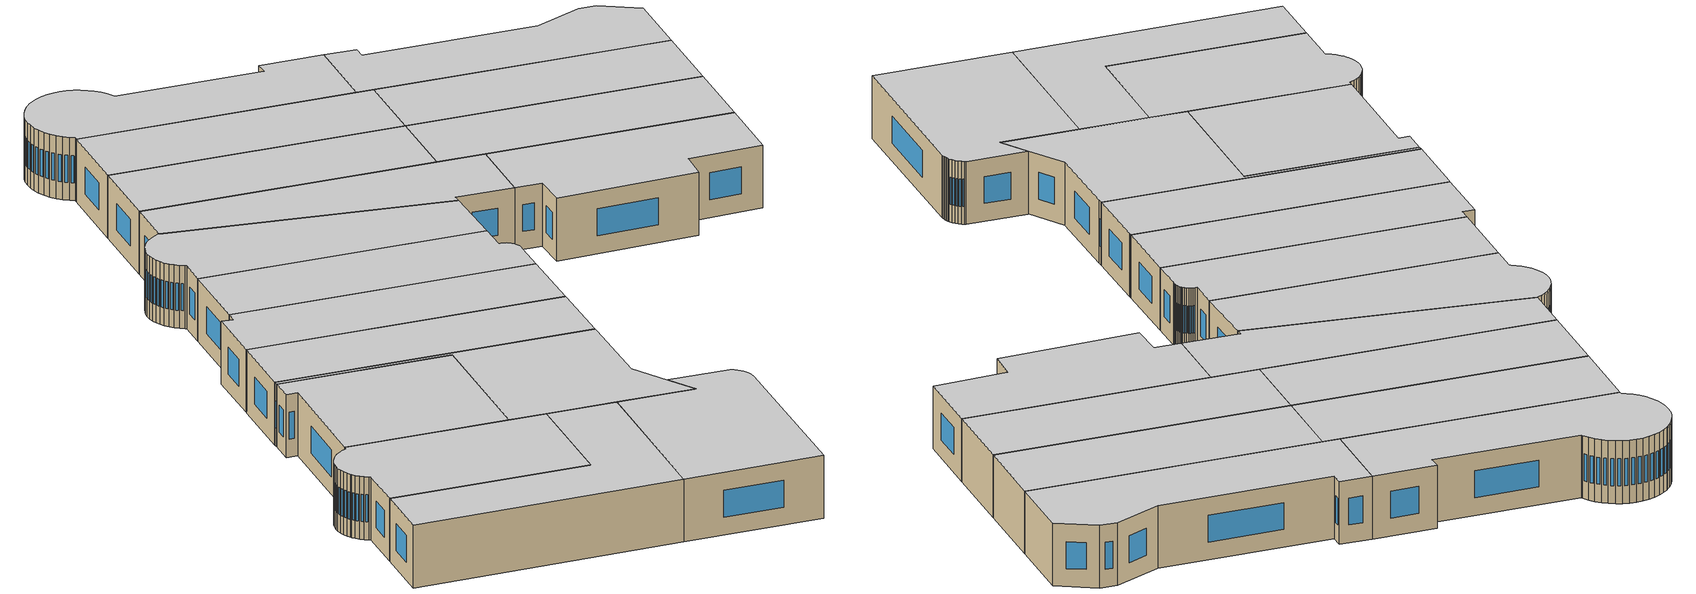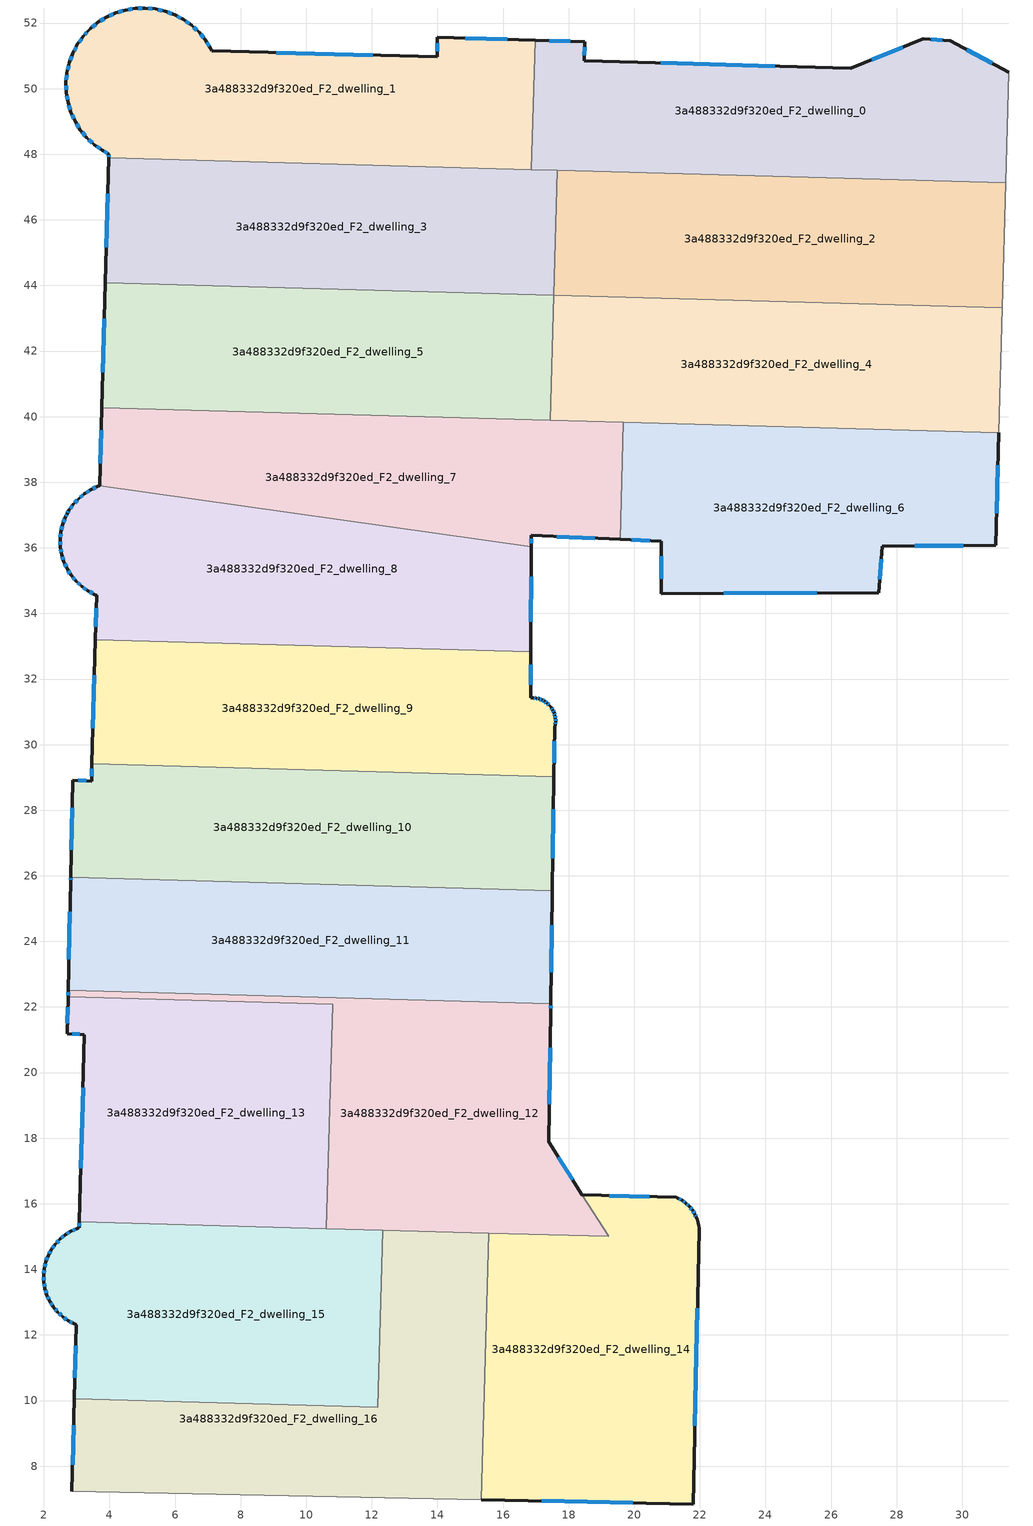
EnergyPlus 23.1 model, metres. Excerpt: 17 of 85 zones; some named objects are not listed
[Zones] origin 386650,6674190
3a488332d9f320ed_F2_dwelling_0
 floor to 3a488332d9f320ed_F1_dwelling_0 (EU_floor_Construction): 31.42,50.5 31.33,47.13 16.87,47.53 16.98,51.47 18.49,51.43 18.48,50.85 26.61,50.63 28.82,51.52 29.63,51.46 z6
 wall outside (EU_wall_Construction): 31.42,50.5 29.63,51.46 28.82,51.52 26.61,50.63 18.48,50.85 18.49,51.43 16.98,51.47 z6:9
 wall adiabatic (EU_wall_Construction): 31.33,47.13 31.42,50.5 z6:9
 wall to 3a488332d9f320ed_F2_dwelling_1 (EU_wall_Construction): 16.98,51.47 16.87,47.53 z6:9
 wall to 3a488332d9f320ed_F2_dwelling_2 (EU_wall_Construction): 17.65,47.51 31.33,47.13 z6:9
 wall to 3a488332d9f320ed_F2_dwelling_3 (EU_wall_Construction): 16.87,47.53 17.65,47.51 z6:9
 window (EU_Window_Construction): 24.28,50.69 20.8,50.78 / 28.19,51.27 27.24,50.88 / 29.4,51.48 29.05,51.51 / 30.91,50.77 30.14,51.19 / 18.05,51.44 17.41,51.46 / 18.48,51.01 18.48,51.26 z6.86:8.14
 ceiling to 3a488332d9f320ed_F3_dwelling_0 (EU_floor_Construction): 31.33,47.13 31.42,50.5 29.63,51.46 28.82,51.52 26.61,50.63 18.48,50.85 18.49,51.43 16.98,51.47 16.87,47.53 z9
3a488332d9f320ed_F2_dwelling_1
 floor to 3a488332d9f320ed_F1_dwelling_1 (EU_floor_Construction): 16.98,51.47 16.87,47.53 3.98,47.89 3.98,48.01 3.78,48.12 3.53,48.29 3.31,48.5 3.11,48.74 2.95,49 2.82,49.28 2.73,49.57 2.68,49.88 2.67,50.18 2.7,50.49 2.77,50.79 2.88,51.08 3.02,51.35 3.2,51.6 3.36,51.77 3.41,51.82 3.65,52.02 3.91,52.18 4.19,52.31 4.48,52.4 4.78,52.45 5.09,52.46 5.4,52.43 5.7,52.36 5.98,52.25 6.26,52.11 6.51,51.93 6.73,51.72 6.92,51.48 7.09,51.22 7.12,51.16 13.99,50.97 13.99,51.56 z6
 wall outside (EU_wall_Construction): 16.98,51.47 13.99,51.56 13.99,50.97 7.12,51.16 7.09,51.22 6.92,51.48 6.73,51.72 6.51,51.93 6.26,52.11 5.98,52.25 5.7,52.36 5.4,52.43 5.09,52.46 4.78,52.45 4.48,52.4 4.19,52.31 3.91,52.18 3.65,52.02 3.41,51.82 3.36,51.77 3.2,51.6 3.02,51.35 2.88,51.08 2.77,50.79 2.7,50.49 2.67,50.18 2.68,49.88 2.73,49.57 2.82,49.28 2.95,49 3.11,48.74 3.31,48.5 3.53,48.29 3.78,48.12 3.98,48.01 3.98,47.89 z6:9
 wall to 3a488332d9f320ed_F2_dwelling_3 (EU_wall_Construction): 3.98,47.89 16.87,47.53 z6:9
 window (EU_Window_Construction): 2.85,50.99 2.8,50.87 / 2.98,51.27 2.92,51.15 / 3.15,51.53 3.07,51.42 / 3.31,51.72 3.25,51.65 / 3.58,51.96 3.48,51.88 / 3.83,52.13 3.72,52.06 / 4.11,52.27 3.99,52.22 / 4.4,52.37 4.27,52.33 / 4.7,52.43 4.57,52.41 / 5,52.46 4.87,52.45 / 5.31,52.44 5.18,52.45 / 5.61,52.38 5.48,52.41 / 5.9,52.28 5.78,52.33 / 6.18,52.15 6.06,52.21 / 6.43,51.98 6.33,52.06 / 6.67,51.78 6.57,51.87 / 6.87,51.55 6.79,51.65 / 7.04,51.3 6.97,51.41 / 12.03,51.02 9.09,51.1 / 13.99,51.39 13.99,51.14 / 16.12,51.5 14.85,51.54 / 3.98,47.97 3.98,47.92 / 3.84,48.08 3.92,48.04 / 3.61,48.24 3.71,48.17 / 3.37,48.44 3.47,48.35 / 3.17,48.67 3.25,48.57 / 3,48.93 3.07,48.81 / 2.86,49.2 2.92,49.08 / 2.76,49.49 2.8,49.36 / 2.7,49.79 2.72,49.66 / 2.68,50.1 2.68,49.96 / 2.69,50.4 2.68,50.27 / 2.75,50.7 2.72,50.57 z6.86:8.14
 ceiling to 3a488332d9f320ed_F3_dwelling_1 (EU_floor_Construction): 16.87,47.53 16.98,51.47 13.99,51.56 13.99,50.97 7.12,51.16 7.09,51.22 6.92,51.48 6.73,51.72 6.51,51.93 6.26,52.11 5.98,52.25 5.7,52.36 5.4,52.43 5.09,52.46 4.78,52.45 4.48,52.4 4.19,52.31 3.91,52.18 3.65,52.02 3.41,51.82 3.36,51.77 3.2,51.6 3.02,51.35 2.88,51.08 2.77,50.79 2.7,50.49 2.67,50.18 2.68,49.88 2.73,49.57 2.82,49.28 2.95,49 3.11,48.74 3.31,48.5 3.53,48.29 3.78,48.12 3.98,48.01 3.98,47.89 z9
3a488332d9f320ed_F2_dwelling_10
 floor to 3a488332d9f320ed_F1_dwelling_10 (EU_floor_Construction): 17.55,29.02 17.5,25.55 2.82,25.95 2.89,28.92 3.45,28.89 3.47,29.41 z6
 wall outside (EU_wall_Construction): 3.47,29.41 3.45,28.89 2.89,28.92 2.82,25.95 / 17.5,25.55 17.55,29.02 z6:9
 wall to 3a488332d9f320ed_F2_dwelling_9 (EU_wall_Construction): 17.55,29.02 3.47,29.41 z6:9
 wall to 3a488332d9f320ed_F2_dwelling_11 (EU_wall_Construction): 2.82,25.95 17.5,25.55 z6:9
 window (EU_Window_Construction): 3.29,28.9 3.05,28.91 / 3.46,29.26 3.46,29.04 / 17.52,26.54 17.54,28.03 / 2.87,28.07 2.84,26.8 z6.86:8.14
 ceiling to 3a488332d9f320ed_F3_dwelling_10 (EU_floor_Construction): 17.5,25.55 17.55,29.02 3.47,29.41 3.45,28.89 2.89,28.92 2.82,25.95 z9
3a488332d9f320ed_F2_dwelling_11
 floor to 3a488332d9f320ed_F1_dwelling_11 (EU_floor_Construction): 17.5,25.55 17.5,25.5 17.5,25.45 17.45,22.1 2.74,22.5 2.82,25.85 2.82,25.95 z6
 wall outside (EU_wall_Construction): 17.45,22.1 17.5,25.45 17.5,25.5 17.5,25.55 / 2.82,25.95 2.82,25.85 2.74,22.5 z6:9
 wall to 3a488332d9f320ed_F2_dwelling_12 (EU_wall_Construction): 2.74,22.5 17.45,22.1 z6:9
 window (EU_Window_Construction): 17.47,23.05 17.49,24.49 / 2.8,24.9 2.76,23.46 / 2.82,25.93 2.82,25.88 z6.86:8.14
 ceiling to 3a488332d9f320ed_F3_dwelling_11 (EU_floor_Construction): 17.45,22.1 17.5,25.45 17.5,25.5 17.5,25.55 2.82,25.95 2.82,25.85 2.74,22.5 z9
3a488332d9f320ed_F2_dwelling_12
 floor to 3a488332d9f320ed_F1_dwelling_12 (EU_floor_Construction): 17.45,22.1 17.45,21.9 17.39,17.89 18.42,16.27 19.22,15 10.62,15.24 10.8,22.08 2.74,22.31 2.74,22.5 z6
 wall outside (EU_wall_Construction): 2.74,22.5 2.74,22.31 / 18.42,16.27 17.39,17.89 17.45,21.9 17.45,22.1 z6:9
 wall to 3a488332d9f320ed_F2_dwelling_13 (EU_wall_Construction): 2.74,22.31 10.8,22.08 10.62,15.24 z6:9
 wall to 3a488332d9f320ed_F2_dwelling_14 (EU_wall_Construction): 15.56,15.11 19.22,15 18.42,16.27 z6:9
 wall to 3a488332d9f320ed_F2_dwelling_16 (EU_wall_Construction): 12.33,15.2 15.56,15.11 z6:9
 wall to 3a488332d9f320ed_F2_dwelling_15 (EU_wall_Construction): 10.62,15.24 12.33,15.2 z6:9
 window (EU_Window_Construction): 2.74,22.45 2.74,22.36 / 17.45,21.96 17.45,22.04 / 17.41,19.04 17.43,20.75 / 18.12,16.73 17.68,17.43 z6.86:8.14
 ceiling to 3a488332d9f320ed_F3_dwelling_12 (EU_floor_Construction): 19.22,15 18.42,16.27 17.39,17.89 17.45,21.9 17.45,22.1 2.74,22.5 2.74,22.31 10.8,22.08 10.62,15.24 z9
3a488332d9f320ed_F2_dwelling_13
 floor to 3a488332d9f320ed_F1_dwelling_13 (EU_floor_Construction): 10.8,22.08 10.62,15.24 3.08,15.45 3.24,21.16 2.71,21.18 2.74,22.31 z6
 wall outside (EU_wall_Construction): 2.74,22.31 2.71,21.18 3.24,21.16 3.08,15.45 z6:9
 wall to 3a488332d9f320ed_F2_dwelling_15 (EU_wall_Construction): 3.08,15.45 10.62,15.24 z6:9
 window (EU_Window_Construction): 3.19,19.53 3.13,17.08 / 2.86,21.18 3.09,21.17 / 2.73,21.99 2.72,21.5 z6.86:8.14
 ceiling to 3a488332d9f320ed_F3_dwelling_13 (EU_floor_Construction): 10.62,15.24 10.8,22.08 2.74,22.31 2.71,21.18 3.24,21.16 3.08,15.45 z9
3a488332d9f320ed_F2_dwelling_14
 floor to 3a488332d9f320ed_F1_dwelling_14 (EU_floor_Construction): 21.68,15.92 21.78,15.8 21.85,15.68 21.89,15.59 21.91,15.55 21.92,15.53 21.94,15.47 21.95,15.41 21.97,15.33 21.98,15.27 21.98,15.2 21.79,6.85 15.34,6.98 15.56,15.11 19.22,15 18.42,16.27 21.28,16.19 21.33,16.17 21.46,16.1 21.58,16.02 z6
 wall outside (EU_wall_Construction): 15.34,6.98 21.79,6.85 21.98,15.2 21.98,15.27 21.97,15.33 21.95,15.41 21.94,15.47 21.92,15.53 21.91,15.55 21.89,15.59 21.85,15.68 21.78,15.8 21.68,15.92 21.58,16.02 21.46,16.1 21.33,16.17 21.28,16.19 18.42,16.27 z6:9
 wall to 3a488332d9f320ed_F2_dwelling_16 (EU_wall_Construction): 15.56,15.11 15.34,6.98 z6:9
 window (EU_Window_Construction): 20.46,16.21 19.24,16.25 / 21.42,16.12 21.36,16.15 / 21.54,16.04 21.49,16.08 / 21.65,15.95 21.61,15.99 / 21.75,15.84 21.71,15.89 / 21.83,15.72 21.8,15.77 / 21.88,15.61 21.86,15.66 / 21.85,9.23 21.93,12.82 / 17.18,6.94 19.95,6.88 z6.86:8.14
 ceiling to 3a488332d9f320ed_F3_dwelling_14 (EU_floor_Construction): 21.79,6.85 21.98,15.2 21.98,15.27 21.97,15.33 21.95,15.41 21.94,15.47 21.92,15.53 21.91,15.55 21.89,15.59 21.85,15.68 21.78,15.8 21.68,15.92 21.58,16.02 21.46,16.1 21.33,16.17 21.28,16.19 18.42,16.27 19.22,15 15.56,15.11 15.34,6.98 z9
3a488332d9f320ed_F2_dwelling_15
 floor to 3a488332d9f320ed_F1_dwelling_15 (EU_floor_Construction): 12.33,15.2 12.18,9.8 2.93,10.06 2.99,12.31 2.92,12.34 2.74,12.43 2.57,12.55 2.42,12.7 2.32,12.82 2.29,12.85 2.18,13.03 2.09,13.21 2.03,13.41 2,13.62 1.99,13.82 2.01,14.03 2.06,14.23 2.13,14.42 2.23,14.6 2.35,14.77 2.49,14.92 2.65,15.05 2.82,15.16 3.01,15.24 3.07,15.27 3.08,15.45 z6
 wall outside (EU_wall_Construction): 3.07,15.27 3.01,15.24 2.82,15.16 2.65,15.05 2.49,14.92 2.35,14.77 2.23,14.6 2.13,14.42 2.06,14.23 2.01,14.03 1.99,13.82 2,13.62 2.03,13.41 2.09,13.21 2.18,13.03 2.29,12.85 2.32,12.82 2.42,12.7 2.57,12.55 2.74,12.43 2.92,12.34 2.99,12.31 2.93,10.06 / 3.08,15.45 3.08,15.27 z6:9
 wall to 3a488332d9f320ed_F2_dwelling_16 (EU_wall_Construction): 2.93,10.06 12.18,9.8 12.33,15.2 z6:9
 window (EU_Window_Construction): 2.05,13.36 2.08,13.27 / 2.01,13.56 2.02,13.47 / 1.99,13.76 2,13.67 / 2.01,13.97 2,13.88 / 2.04,14.17 2.03,14.08 / 2.11,14.36 2.08,14.28 / 2.2,14.55 2.16,14.47 / 2.31,14.72 2.26,14.65 / 2.45,14.88 2.39,14.81 / 2.6,15.01 2.53,14.96 / 2.77,15.13 2.69,15.08 / 2.95,15.22 2.87,15.18 / 3.08,15.4 3.08,15.32 / 2.97,11.67 2.95,10.7 / 2.79,12.41 2.87,12.37 / 2.62,12.52 2.69,12.47 / 2.46,12.66 2.53,12.59 / 2.34,12.79 2.39,12.73 / 2.21,12.98 2.26,12.9 / 2.12,13.16 2.15,13.08 z6.86:8.14
 ceiling to 3a488332d9f320ed_F3_dwelling_15 (EU_floor_Construction): 12.18,9.8 12.33,15.2 3.08,15.45 3.07,15.27 3.01,15.24 2.82,15.16 2.65,15.05 2.49,14.92 2.35,14.77 2.23,14.6 2.13,14.42 2.06,14.23 2.01,14.03 1.99,13.82 2,13.62 2.03,13.41 2.09,13.21 2.18,13.03 2.29,12.85 2.32,12.82 2.42,12.7 2.57,12.55 2.74,12.43 2.92,12.34 2.99,12.31 2.93,10.06 z9
3a488332d9f320ed_F2_dwelling_16
 floor to 3a488332d9f320ed_F1_dwelling_16 (EU_floor_Construction): 15.56,15.11 15.34,6.98 2.85,7.24 2.93,10.06 12.18,9.8 12.33,15.2 z6
 wall outside (EU_wall_Construction): 2.93,10.06 2.85,7.24 z6:9
 wall adiabatic (EU_wall_Construction): 2.85,7.24 15.34,6.98 z6:9
 window (EU_Window_Construction): 2.91,9.25 2.88,8.04 z6.86:8.14
 ceiling to 3a488332d9f320ed_F3_dwelling_16 (EU_floor_Construction): 15.34,6.98 15.56,15.11 12.33,15.2 12.18,9.8 2.93,10.06 2.85,7.24 z9
3a488332d9f320ed_F2_dwelling_2
 floor to 3a488332d9f320ed_F1_dwelling_2 (EU_floor_Construction): 31.33,47.13 31.22,43.32 17.55,43.7 17.65,47.51 z6
 wall to 3a488332d9f320ed_F2_dwelling_4 (EU_wall_Construction): 17.55,43.7 31.22,43.32 z6:9
 wall to 3a488332d9f320ed_F2_dwelling_3 (EU_wall_Construction): 17.65,47.51 17.55,43.7 z6:9
 wall adiabatic (EU_wall_Construction): 31.22,43.32 31.33,47.13 z6:9
 ceiling to 3a488332d9f320ed_F3_dwelling_2 (EU_floor_Construction): 31.22,43.32 31.33,47.13 17.65,47.51 17.55,43.7 z9
3a488332d9f320ed_F2_dwelling_3
 floor to 3a488332d9f320ed_F1_dwelling_3 (EU_floor_Construction): 17.65,47.51 17.55,43.7 3.87,44.08 3.98,47.89 z6
 wall outside (EU_wall_Construction): 3.98,47.89 3.87,44.08 z6:9
 wall to 3a488332d9f320ed_F2_dwelling_5 (EU_wall_Construction): 3.87,44.08 17.55,43.7 z6:9
 window (EU_Window_Construction): 3.95,46.8 3.9,45.17 z6.86:8.14
 ceiling to 3a488332d9f320ed_F3_dwelling_3 (EU_floor_Construction): 17.55,43.7 17.65,47.51 3.98,47.89 3.87,44.08 z9
3a488332d9f320ed_F2_dwelling_4
 floor to 3a488332d9f320ed_F1_dwelling_4 (EU_floor_Construction): 31.22,43.32 31.12,39.51 17.44,39.88 17.55,43.7 z6
 wall to 3a488332d9f320ed_F2_dwelling_5 (EU_wall_Construction): 17.55,43.7 17.44,39.88 z6:9
 wall adiabatic (EU_wall_Construction): 31.12,39.51 31.22,43.32 z6:9
 wall to 3a488332d9f320ed_F2_dwelling_6 (EU_wall_Construction): 19.66,39.82 31.12,39.51 z6:9
 wall to 3a488332d9f320ed_F2_dwelling_7 (EU_wall_Construction): 17.44,39.88 19.66,39.82 z6:9
 ceiling to 3a488332d9f320ed_F3_dwelling_4 (EU_floor_Construction): 31.12,39.51 31.22,43.32 17.55,43.7 17.44,39.88 z9
3a488332d9f320ed_F2_dwelling_5
 floor to 3a488332d9f320ed_F1_dwelling_5 (EU_floor_Construction): 17.55,43.7 17.44,39.88 3.77,40.26 3.87,44.08 z6
 wall outside (EU_wall_Construction): 3.87,44.08 3.77,40.26 z6:9
 wall to 3a488332d9f320ed_F2_dwelling_7 (EU_wall_Construction): 3.77,40.26 17.44,39.88 z6:9
 window (EU_Window_Construction): 3.84,42.99 3.8,41.35 z6.86:8.14
 ceiling to 3a488332d9f320ed_F3_dwelling_5 (EU_floor_Construction): 17.44,39.88 17.55,43.7 3.87,44.08 3.77,40.26 z9
3a488332d9f320ed_F2_dwelling_6
 floor to 3a488332d9f320ed_F1_dwelling_6 (EU_floor_Construction): 31.12,39.51 31.02,36.07 27.55,36.05 27.46,34.63 20.83,34.6 20.83,36.2 19.57,36.26 19.66,39.82 z6
 wall outside (EU_wall_Construction): 19.57,36.26 20.83,36.2 20.83,34.6 27.46,34.63 27.55,36.05 31.02,36.07 31.12,39.51 z6:9
 wall to 3a488332d9f320ed_F2_dwelling_7 (EU_wall_Construction): 19.66,39.82 19.57,36.26 z6:9
 window (EU_Window_Construction): 28.55,36.06 30.03,36.07 / 27.49,35.04 27.53,35.65 / 22.72,34.61 25.56,34.62 / 20.83,35.74 20.83,35.06 / 19.93,36.24 20.47,36.22 / 31.05,37.05 31.09,38.52 z6.86:8.14
 ceiling to 3a488332d9f320ed_F3_dwelling_6 (EU_floor_Construction): 31.02,36.07 31.12,39.51 19.66,39.82 19.57,36.26 20.83,36.2 20.83,34.6 27.46,34.63 27.55,36.05 z9
3a488332d9f320ed_F2_dwelling_7
 floor to 3a488332d9f320ed_F1_dwelling_7 (EU_floor_Construction): 19.66,39.82 19.57,36.26 16.86,36.38 16.85,36.04 3.7,37.89 3.77,40.26 z6
 wall outside (EU_wall_Construction): 16.85,36.04 16.86,36.38 19.57,36.26 / 3.77,40.26 3.7,37.89 z6:9
 wall to 3a488332d9f320ed_F2_dwelling_8 (EU_wall_Construction): 3.7,37.89 16.85,36.04 z6:9
 window (EU_Window_Construction): 16.86,36.14 16.86,36.28 / 3.75,39.59 3.72,38.57 / 17.63,36.34 18.79,36.29 z6.86:8.14
 ceiling to 3a488332d9f320ed_F3_dwelling_7 (EU_floor_Construction): 19.57,36.26 19.66,39.82 3.77,40.26 3.7,37.89 16.85,36.04 16.86,36.38 z9
3a488332d9f320ed_F2_dwelling_8
 floor to 3a488332d9f320ed_F1_dwelling_8 (EU_floor_Construction): 16.85,36.04 16.84,32.83 3.57,33.2 3.61,34.55 3.55,34.58 3.34,34.68 3.15,34.82 2.98,34.98 2.83,35.16 2.71,35.36 2.61,35.57 2.54,35.79 2.5,36.02 2.49,36.26 2.52,36.49 2.57,36.72 2.65,36.93 2.71,37.04 2.76,37.14 2.9,37.33 3.06,37.5 3.24,37.65 3.43,37.77 3.65,37.87 3.7,37.89 z6
 wall outside (EU_wall_Construction): 3.7,37.89 3.65,37.87 3.43,37.77 3.24,37.65 3.06,37.5 2.9,37.33 2.76,37.14 2.71,37.04 2.65,36.93 2.57,36.72 2.52,36.49 2.49,36.26 2.5,36.02 2.54,35.79 2.61,35.57 2.71,35.36 2.83,35.16 2.98,34.98 3.15,34.82 3.34,34.68 3.55,34.58 3.61,34.55 3.57,33.2 / 16.84,32.83 16.85,36.04 z6:9
 wall to 3a488332d9f320ed_F2_dwelling_9 (EU_wall_Construction): 3.57,33.2 16.84,32.83 z6:9
 window (EU_Window_Construction): 2.5,36.19 2.5,36.09 / 2.51,36.42 2.5,36.32 / 2.56,36.65 2.53,36.55 / 2.63,36.87 2.59,36.78 / 2.69,37.01 2.67,36.97 / 2.75,37.11 2.72,37.07 / 2.86,37.28 2.8,37.19 / 3.01,37.45 2.94,37.38 / 3.18,37.61 3.11,37.54 / 3.38,37.74 3.29,37.68 / 3.59,37.84 3.49,37.8 / 16.85,33.75 16.85,35.12 / 3.6,34.16 3.58,33.59 / 3.4,34.65 3.49,34.61 / 3.2,34.78 3.29,34.72 / 3.03,34.93 3.1,34.87 / 2.87,35.11 2.94,35.03 / 2.74,35.3 2.8,35.22 / 2.64,35.51 2.68,35.42 / 2.56,35.73 2.59,35.63 / 2.51,35.96 2.53,35.86 z6.86:8.14
 ceiling to 3a488332d9f320ed_F3_dwelling_8 (EU_floor_Construction): 16.84,32.83 16.85,36.04 3.7,37.89 3.65,37.87 3.43,37.77 3.24,37.65 3.06,37.5 2.9,37.33 2.76,37.14 2.71,37.04 2.65,36.93 2.57,36.72 2.52,36.49 2.49,36.26 2.5,36.02 2.54,35.79 2.61,35.57 2.71,35.36 2.83,35.16 2.98,34.98 3.15,34.82 3.34,34.68 3.55,34.58 3.61,34.55 3.57,33.2 z9
3a488332d9f320ed_F2_dwelling_9
 floor to 3a488332d9f320ed_F1_dwelling_9 (EU_floor_Construction): 16.84,32.83 16.84,31.42 16.92,31.43 17.01,31.42 17.1,31.4 17.19,31.36 17.27,31.32 17.34,31.27 17.41,31.2 17.44,31.17 17.47,31.13 17.52,31.05 17.56,30.97 17.58,30.88 17.6,30.79 17.6,30.7 17.59,30.61 17.57,30.52 17.55,29.02 3.47,29.41 3.57,33.2 z6
 wall outside (EU_wall_Construction): 17.55,29.02 17.57,30.52 17.59,30.61 17.6,30.7 17.6,30.79 17.58,30.88 17.56,30.97 17.52,31.05 17.47,31.13 17.44,31.17 17.41,31.2 17.34,31.27 17.27,31.32 17.19,31.36 17.1,31.4 17.01,31.42 16.92,31.43 16.84,31.42 16.84,32.83 / 3.57,33.2 3.47,29.41 z6:9
 window (EU_Window_Construction): 17.07,31.4 17.04,31.41 / 17.16,31.37 17.12,31.39 / 17.24,31.33 17.21,31.35 / 17.32,31.28 17.29,31.31 / 17.39,31.22 17.36,31.25 / 17.5,31.08 17.48,31.11 / 17.54,31 17.53,31.03 / 17.58,30.91 17.56,30.95 / 17.59,30.82 17.59,30.86 / 17.6,30.73 17.6,30.77 / 17.59,30.63 17.6,30.67 / 17.56,29.45 17.57,30.09 / 3.54,32.12 3.5,30.5 / 16.84,31.83 16.84,32.43 / 16.98,31.42 16.94,31.42 z6.86:8.14
 ceiling to 3a488332d9f320ed_F3_dwelling_9 (EU_floor_Construction): 17.55,29.02 17.57,30.52 17.59,30.61 17.6,30.7 17.6,30.79 17.58,30.88 17.56,30.97 17.52,31.05 17.47,31.13 17.44,31.17 17.41,31.2 17.34,31.27 17.27,31.32 17.19,31.36 17.1,31.4 17.01,31.42 16.92,31.43 16.84,31.42 16.84,32.83 3.57,33.2 3.47,29.41 z9
[Building]
EU S2 Campaign: North Axis=0; Terrain=City; Solar Distribution=FullExterior
[Site:Location]
Helsinki-Vantaa.AP: Latitude=60.317; Longitude=24.963; Time Zone=2; Elevation=54.6
[SizingPeriod:WeatherFileDays]
AnnualSizingPeriod: Begin Month=1; Begin Day of Month=1; End Month=12; End Day of Month=31; Day of Week for Start Day=Monday; Use Weather File Daylight Saving Period=No; Use Weather File Rain and Snow Indicators=No
[MATERIAL]
EU_InternalMass_Material: Roughness=MediumRough; Thickness=0.1; Conductivity=1; Density=1800; Specific Heat=900; Thermal Absorptance=0.9; Solar Absorptance=0.7; Visible Absorptance=0.7
[MATERIAL:NOMASS] Roughness=MediumRough; Thermal Absorptance=0.9; Solar Absorptance=0.7; Visible Absorptance=0.7
Name | Thermal Resistance
EU_wall_NoMass | 1.10183
EU_floor_NoMass | 1.70606
[WINDOWMATERIAL:SIMPLEGLAZINGSYSTEM]
EU_Window_SimpleGlazing: UFactor=3.11035; Solar Heat Gain Coefficient=0.8; Visible Transmittance=0.8
[CONSTRUCTION]
EU_wall_Construction: EU_wall_NoMass
EU_floor_Construction: EU_floor_NoMass
EU_Window_Construction: EU_Window_SimpleGlazing
EU_InternalMass_Construction: EU_InternalMass_Material
[ZONE] Type=1; Multiplier=1; Ceiling Height=autocalculate; Floor Area=autocalculate; Part of Total Floor Area=Yes
Name | Volume
3a488332d9f320ed_F2_dwelling_0 | 156.535
3a488332d9f320ed_F2_dwelling_1 | 156.512
3a488332d9f320ed_F2_dwelling_10 | 152.123
3a488332d9f320ed_F2_dwelling_11 | 152.117
3a488332d9f320ed_F2_dwelling_12 | 154.098
3a488332d9f320ed_F2_dwelling_13 | 156.516
3a488332d9f320ed_F2_dwelling_14 | 167.725
3a488332d9f320ed_F2_dwelling_15 | 156.538
3a488332d9f320ed_F2_dwelling_16 | 156.498
3a488332d9f320ed_F2_dwelling_2 | 156.54
3a488332d9f320ed_F2_dwelling_3 | 156.541
3a488332d9f320ed_F2_dwelling_4 | 156.513
3a488332d9f320ed_F2_dwelling_5 | 156.519
3a488332d9f320ed_F2_dwelling_6 | 152.199
3a488332d9f320ed_F2_dwelling_7 | 152.172
3a488332d9f320ed_F2_dwelling_8 | 165.097
3a488332d9f320ed_F2_dwelling_9 | 156.521
[INTERNALMASS] Construction=EU_InternalMass_Construction
Name | Zone or ZoneList | Surface Area
3a488332d9f320ed_F2_dwelling_0_EU_InternalMass | 3a488332d9f320ed_F2_dwelling_0 | 52.1788
3a488332d9f320ed_F2_dwelling_1_EU_InternalMass | 3a488332d9f320ed_F2_dwelling_1 | 52.1707
3a488332d9f320ed_F2_dwelling_2_EU_InternalMass | 3a488332d9f320ed_F2_dwelling_2 | 52.1799
3a488332d9f320ed_F2_dwelling_3_EU_InternalMass | 3a488332d9f320ed_F2_dwelling_3 | 52.18
3a488332d9f320ed_F2_dwelling_4_EU_InternalMass | 3a488332d9f320ed_F2_dwelling_4 | 52.1693
3a488332d9f320ed_F2_dwelling_5_EU_InternalMass | 3a488332d9f320ed_F2_dwelling_5 | 52.1759
3a488332d9f320ed_F2_dwelling_6_EU_InternalMass | 3a488332d9f320ed_F2_dwelling_6 | 50.732
3a488332d9f320ed_F2_dwelling_7_EU_InternalMass | 3a488332d9f320ed_F2_dwelling_7 | 50.756
3a488332d9f320ed_F2_dwelling_8_EU_InternalMass | 3a488332d9f320ed_F2_dwelling_8 | 55.0319
3a488332d9f320ed_F2_dwelling_9_EU_InternalMass | 3a488332d9f320ed_F2_dwelling_9 | 52.1737
3a488332d9f320ed_F2_dwelling_10_EU_InternalMass | 3a488332d9f320ed_F2_dwelling_10 | 50.7077
3a488332d9f320ed_F2_dwelling_11_EU_InternalMass | 3a488332d9f320ed_F2_dwelling_11 | 50.706
3a488332d9f320ed_F2_dwelling_12_EU_InternalMass | 3a488332d9f320ed_F2_dwelling_12 | 51.3699
3a488332d9f320ed_F2_dwelling_13_EU_InternalMass | 3a488332d9f320ed_F2_dwelling_13 | 52.1724
3a488332d9f320ed_F2_dwelling_14_EU_InternalMass | 3a488332d9f320ed_F2_dwelling_14 | 55.9105
3a488332d9f320ed_F2_dwelling_15_EU_InternalMass | 3a488332d9f320ed_F2_dwelling_15 | 52.1775
3a488332d9f320ed_F2_dwelling_16_EU_InternalMass | 3a488332d9f320ed_F2_dwelling_16 | 52.1664
[OTHEREQUIPMENT] Fuel Type=Electricity; Design Level Calculation Method=Watts/Area; Power per Zone Floor Area=1; Fraction Latent=0; Fraction Radiant=0; Fraction Lost=0; Carbon Dioxide Generation Rate=0; EndUse Subcategory=EU_Step8_InternalGains
Name | Zone or ZoneList or Space or SpaceList | Schedule
EU_Step8_InternalGain_3a488332d9f320ed_F2_dwelling_0_f000 | 3a488332d9f320ed_F2_dwelling_0 | EU_Step8_GainSchedule_3a488332d9f320ed_F2_dwelling_0_f000
EU_Step8_InternalGain_3a488332d9f320ed_F2_dwelling_1_f000 | 3a488332d9f320ed_F2_dwelling_1 | EU_Step8_GainSchedule_3a488332d9f320ed_F2_dwelling_1_f000
EU_Step8_InternalGain_3a488332d9f320ed_F2_dwelling_2_f000 | 3a488332d9f320ed_F2_dwelling_2 | EU_Step8_GainSchedule_3a488332d9f320ed_F2_dwelling_2_f000
EU_Step8_InternalGain_3a488332d9f320ed_F2_dwelling_3_f000 | 3a488332d9f320ed_F2_dwelling_3 | EU_Step8_GainSchedule_3a488332d9f320ed_F2_dwelling_3_f000
EU_Step8_InternalGain_3a488332d9f320ed_F2_dwelling_4_f000 | 3a488332d9f320ed_F2_dwelling_4 | EU_Step8_GainSchedule_3a488332d9f320ed_F2_dwelling_4_f000
EU_Step8_InternalGain_3a488332d9f320ed_F2_dwelling_5_f000 | 3a488332d9f320ed_F2_dwelling_5 | EU_Step8_GainSchedule_3a488332d9f320ed_F2_dwelling_5_f000
EU_Step8_InternalGain_3a488332d9f320ed_F2_dwelling_6_f000 | 3a488332d9f320ed_F2_dwelling_6 | EU_Step8_GainSchedule_3a488332d9f320ed_F2_dwelling_6_f000
EU_Step8_InternalGain_3a488332d9f320ed_F2_dwelling_7_f000 | 3a488332d9f320ed_F2_dwelling_7 | EU_Step8_GainSchedule_3a488332d9f320ed_F2_dwelling_7_f000
EU_Step8_InternalGain_3a488332d9f320ed_F2_dwelling_8_f000 | 3a488332d9f320ed_F2_dwelling_8 | EU_Step8_GainSchedule_3a488332d9f320ed_F2_dwelling_8_f000
EU_Step8_InternalGain_3a488332d9f320ed_F2_dwelling_9_f000 | 3a488332d9f320ed_F2_dwelling_9 | EU_Step8_GainSchedule_3a488332d9f320ed_F2_dwelling_9_f000
EU_Step8_InternalGain_3a488332d9f320ed_F2_dwelling_10_f000 | 3a488332d9f320ed_F2_dwelling_10 | EU_Step8_GainSchedule_3a488332d9f320ed_F2_dwelling_10_f000
EU_Step8_InternalGain_3a488332d9f320ed_F2_dwelling_11_f000 | 3a488332d9f320ed_F2_dwelling_11 | EU_Step8_GainSchedule_3a488332d9f320ed_F2_dwelling_11_f000
EU_Step8_InternalGain_3a488332d9f320ed_F2_dwelling_12_f000 | 3a488332d9f320ed_F2_dwelling_12 | EU_Step8_GainSchedule_3a488332d9f320ed_F2_dwelling_12_f000
EU_Step8_InternalGain_3a488332d9f320ed_F2_dwelling_13_f000 | 3a488332d9f320ed_F2_dwelling_13 | EU_Step8_GainSchedule_3a488332d9f320ed_F2_dwelling_13_f000
EU_Step8_InternalGain_3a488332d9f320ed_F2_dwelling_14_f000 | 3a488332d9f320ed_F2_dwelling_14 | EU_Step8_GainSchedule_3a488332d9f320ed_F2_dwelling_14_f000
EU_Step8_InternalGain_3a488332d9f320ed_F2_dwelling_15_f000 | 3a488332d9f320ed_F2_dwelling_15 | EU_Step8_GainSchedule_3a488332d9f320ed_F2_dwelling_15_f000
EU_Step8_InternalGain_3a488332d9f320ed_F2_dwelling_16_f000 | 3a488332d9f320ed_F2_dwelling_16 | EU_Step8_GainSchedule_3a488332d9f320ed_F2_dwelling_16_f000
[ZONEVENTILATION:DESIGNFLOWRATE] Schedule=EU_AlwaysOn; Design Flow Rate Calculation Method=AirChanges/Hour; Air Changes per Hour=0.756316; Ventilation Type=Natural; Fan Pressure Rise=0; Fan Total Efficiency=1; Constant Term Coefficient=1; Temperature Term Coefficient=0; Velocity Term Coefficient=0; Velocity Squared Term Coefficient=0; Minimum Indoor Temperature=-100; Maximum Indoor Temperature=100; Delta Temperature=-100; Minimum Outdoor Temperature=-100; Maximum Outdoor Temperature=100; Maximum Wind Speed=40
Name | Zone or ZoneList or Space or SpaceList
EU_ConstantAir_3a488332d9f320ed_F2_dwelling_0 | 3a488332d9f320ed_F2_dwelling_0
EU_ConstantAir_3a488332d9f320ed_F2_dwelling_1 | 3a488332d9f320ed_F2_dwelling_1
EU_ConstantAir_3a488332d9f320ed_F2_dwelling_2 | 3a488332d9f320ed_F2_dwelling_2
EU_ConstantAir_3a488332d9f320ed_F2_dwelling_3 | 3a488332d9f320ed_F2_dwelling_3
EU_ConstantAir_3a488332d9f320ed_F2_dwelling_4 | 3a488332d9f320ed_F2_dwelling_4
EU_ConstantAir_3a488332d9f320ed_F2_dwelling_5 | 3a488332d9f320ed_F2_dwelling_5
EU_ConstantAir_3a488332d9f320ed_F2_dwelling_6 | 3a488332d9f320ed_F2_dwelling_6
EU_ConstantAir_3a488332d9f320ed_F2_dwelling_7 | 3a488332d9f320ed_F2_dwelling_7
EU_ConstantAir_3a488332d9f320ed_F2_dwelling_8 | 3a488332d9f320ed_F2_dwelling_8
EU_ConstantAir_3a488332d9f320ed_F2_dwelling_9 | 3a488332d9f320ed_F2_dwelling_9
EU_ConstantAir_3a488332d9f320ed_F2_dwelling_10 | 3a488332d9f320ed_F2_dwelling_10
EU_ConstantAir_3a488332d9f320ed_F2_dwelling_11 | 3a488332d9f320ed_F2_dwelling_11
EU_ConstantAir_3a488332d9f320ed_F2_dwelling_12 | 3a488332d9f320ed_F2_dwelling_12
EU_ConstantAir_3a488332d9f320ed_F2_dwelling_13 | 3a488332d9f320ed_F2_dwelling_13
EU_ConstantAir_3a488332d9f320ed_F2_dwelling_14 | 3a488332d9f320ed_F2_dwelling_14
EU_ConstantAir_3a488332d9f320ed_F2_dwelling_15 | 3a488332d9f320ed_F2_dwelling_15
EU_ConstantAir_3a488332d9f320ed_F2_dwelling_16 | 3a488332d9f320ed_F2_dwelling_16
[HVACTEMPLATE:ZONE:IDEALLOADSAIRSYSTEM] System Availability Schedule=EU_AlwaysOn; Maximum Heating Supply Air Temperature=50; Minimum Cooling Supply Air Temperature=13; Maximum Heating Supply Air Humidity Ratio=0.0156; Minimum Cooling Supply Air Humidity Ratio=0.0077; Heating Limit=NoLimit; Cooling Limit=NoLimit; Heating Availability Schedule=EU_AlwaysOn; Cooling Availability Schedule=EU_CoolingOff; Dehumidification Control Type=ConstantSensibleHeatRatio; Cooling Sensible Heat Ratio=0.7; Dehumidification Setpoint=60; Humidification Control Type=None; Humidification Setpoint=30; Outdoor Air Method=None; Outdoor Air Flow Rate per Person=0.00944; Outdoor Air Flow Rate per Zone Floor Area=0; Outdoor Air Flow Rate per Zone=0; Demand Controlled Ventilation Type=None; Outdoor Air Economizer Type=NoEconomizer; Heat Recovery Type=None; Sensible Heat Recovery Effectiveness=0.7; Latent Heat Recovery Effectiveness=0.65
Name | Template Thermostat
3a488332d9f320ed_F2_dwelling_0 | EU_HeatOnly_3a488332d9f320ed_F2_dwelling_0
3a488332d9f320ed_F2_dwelling_1 | EU_HeatOnly_3a488332d9f320ed_F2_dwelling_1
3a488332d9f320ed_F2_dwelling_2 | EU_HeatOnly_3a488332d9f320ed_F2_dwelling_2
3a488332d9f320ed_F2_dwelling_3 | EU_HeatOnly_3a488332d9f320ed_F2_dwelling_3
3a488332d9f320ed_F2_dwelling_4 | EU_HeatOnly_3a488332d9f320ed_F2_dwelling_4
3a488332d9f320ed_F2_dwelling_5 | EU_HeatOnly_3a488332d9f320ed_F2_dwelling_5
3a488332d9f320ed_F2_dwelling_6 | EU_HeatOnly_3a488332d9f320ed_F2_dwelling_6
3a488332d9f320ed_F2_dwelling_7 | EU_HeatOnly_3a488332d9f320ed_F2_dwelling_7
3a488332d9f320ed_F2_dwelling_8 | EU_HeatOnly_3a488332d9f320ed_F2_dwelling_8
3a488332d9f320ed_F2_dwelling_9 | EU_HeatOnly_3a488332d9f320ed_F2_dwelling_9
3a488332d9f320ed_F2_dwelling_10 | EU_HeatOnly_3a488332d9f320ed_F2_dwelling_10
3a488332d9f320ed_F2_dwelling_11 | EU_HeatOnly_3a488332d9f320ed_F2_dwelling_11
3a488332d9f320ed_F2_dwelling_12 | EU_HeatOnly_3a488332d9f320ed_F2_dwelling_12
3a488332d9f320ed_F2_dwelling_13 | EU_HeatOnly_3a488332d9f320ed_F2_dwelling_13
3a488332d9f320ed_F2_dwelling_14 | EU_HeatOnly_3a488332d9f320ed_F2_dwelling_14
3a488332d9f320ed_F2_dwelling_15 | EU_HeatOnly_3a488332d9f320ed_F2_dwelling_15
3a488332d9f320ed_F2_dwelling_16 | EU_HeatOnly_3a488332d9f320ed_F2_dwelling_16
[SIZING:ZONE] Zone Cooling Design Supply Air Temperature Input Method=SupplyAirTemperature; Zone Cooling Design Supply Air Temperature=13; Zone Heating Design Supply Air Temperature Input Method=SupplyAirTemperature; Zone Heating Design Supply Air Temperature=50; Zone Cooling Design Supply Air Humidity Ratio=0.008; Zone Heating Design Supply Air Humidity Ratio=0.008; Cooling Design Air Flow Method=DesignDay; Cooling Design Air Flow Rate=0; Cooling Minimum Air Flow per Zone Floor Area=0.000762; Cooling Minimum Air Flow=0; Cooling Minimum Air Flow Fraction=0.2; Heating Design Air Flow Method=DesignDay; Heating Design Air Flow Rate=0; Heating Maximum Air Flow per Zone Floor Area=0.002032; Heating Maximum Air Flow=0.141576; Heating Maximum Air Flow Fraction=0.3; Account for Dedicated Outdoor Air System=No; Dedicated Outdoor Air System Control Strategy=NeutralSupplyAir; Dedicated Outdoor Air Low Setpoint Temperature for Design=autosize; Dedicated Outdoor Air High Setpoint Temperature for Design=autosize; Zone Load Sizing Method=Sensible Load Only No Latent Load; Zone Latent Cooling Design Supply Air Humidity Ratio Input Method=HumidityRatioDifference; Zone Cooling Design Supply Air Humidity Ratio Difference=0.005; Zone Latent Heating Design Supply Air Humidity Ratio Input Method=HumidityRatioDifference; Zone Humidification Design Supply Air Humidity Ratio Difference=0.005
3a488332d9f320ed_F2_dwelling_0; 3a488332d9f320ed_F2_dwelling_1; 3a488332d9f320ed_F2_dwelling_2; 3a488332d9f320ed_F2_dwelling_3; 3a488332d9f320ed_F2_dwelling_4; 3a488332d9f320ed_F2_dwelling_5; 3a488332d9f320ed_F2_dwelling_6; 3a488332d9f320ed_F2_dwelling_7; 3a488332d9f320ed_F2_dwelling_8; 3a488332d9f320ed_F2_dwelling_9; 3a488332d9f320ed_F2_dwelling_10; 3a488332d9f320ed_F2_dwelling_11; 3a488332d9f320ed_F2_dwelling_12; 3a488332d9f320ed_F2_dwelling_13; 3a488332d9f320ed_F2_dwelling_14; 3a488332d9f320ed_F2_dwelling_15; 3a488332d9f320ed_F2_dwelling_16
[SCHEDULE:CONSTANT]
Name | Hourly Value
EU_AlwaysOn | 1
EU_CoolingOff | 0
[SCHEDULE:FILE] Column Number=1; Rows to Skip at Top=0; Number of Hours of Data=8760; Column Separator=Comma; Interpolate to Timestep=No; Minutes per Item=60; Adjust Schedule for Daylight Savings=Yes
Name | File
EU_Step8_GainSchedule_3a488332d9f320ed_F2_dwelling_0_f000 | ../../schedules/3a488332d9f320ed/3a488332d9f320ed_F2_dwelling_0_f000_gain.csv
EU_Step8_GainSchedule_3a488332d9f320ed_F2_dwelling_1_f000 | ../../schedules/3a488332d9f320ed/3a488332d9f320ed_F2_dwelling_1_f000_gain.csv
EU_Step8_GainSchedule_3a488332d9f320ed_F2_dwelling_2_f000 | ../../schedules/3a488332d9f320ed/3a488332d9f320ed_F2_dwelling_2_f000_gain.csv
EU_Step8_GainSchedule_3a488332d9f320ed_F2_dwelling_3_f000 | ../../schedules/3a488332d9f320ed/3a488332d9f320ed_F2_dwelling_3_f000_gain.csv
EU_Step8_GainSchedule_3a488332d9f320ed_F2_dwelling_4_f000 | ../../schedules/3a488332d9f320ed/3a488332d9f320ed_F2_dwelling_4_f000_gain.csv
EU_Step8_GainSchedule_3a488332d9f320ed_F2_dwelling_5_f000 | ../../schedules/3a488332d9f320ed/3a488332d9f320ed_F2_dwelling_5_f000_gain.csv
EU_Step8_GainSchedule_3a488332d9f320ed_F2_dwelling_6_f000 | ../../schedules/3a488332d9f320ed/3a488332d9f320ed_F2_dwelling_6_f000_gain.csv
EU_Step8_GainSchedule_3a488332d9f320ed_F2_dwelling_7_f000 | ../../schedules/3a488332d9f320ed/3a488332d9f320ed_F2_dwelling_7_f000_gain.csv
EU_Step8_GainSchedule_3a488332d9f320ed_F2_dwelling_8_f000 | ../../schedules/3a488332d9f320ed/3a488332d9f320ed_F2_dwelling_8_f000_gain.csv
EU_Step8_GainSchedule_3a488332d9f320ed_F2_dwelling_9_f000 | ../../schedules/3a488332d9f320ed/3a488332d9f320ed_F2_dwelling_9_f000_gain.csv
EU_Step8_GainSchedule_3a488332d9f320ed_F2_dwelling_10_f000 | ../../schedules/3a488332d9f320ed/3a488332d9f320ed_F2_dwelling_10_f000_gain.csv
EU_Step8_GainSchedule_3a488332d9f320ed_F2_dwelling_11_f000 | ../../schedules/3a488332d9f320ed/3a488332d9f320ed_F2_dwelling_11_f000_gain.csv
EU_Step8_GainSchedule_3a488332d9f320ed_F2_dwelling_12_f000 | ../../schedules/3a488332d9f320ed/3a488332d9f320ed_F2_dwelling_12_f000_gain.csv
EU_Step8_GainSchedule_3a488332d9f320ed_F2_dwelling_13_f000 | ../../schedules/3a488332d9f320ed/3a488332d9f320ed_F2_dwelling_13_f000_gain.csv
EU_Step8_GainSchedule_3a488332d9f320ed_F2_dwelling_14_f000 | ../../schedules/3a488332d9f320ed/3a488332d9f320ed_F2_dwelling_14_f000_gain.csv
EU_Step8_GainSchedule_3a488332d9f320ed_F2_dwelling_15_f000 | ../../schedules/3a488332d9f320ed/3a488332d9f320ed_F2_dwelling_15_f000_gain.csv
EU_Step8_GainSchedule_3a488332d9f320ed_F2_dwelling_16_f000 | ../../schedules/3a488332d9f320ed/3a488332d9f320ed_F2_dwelling_16_f000_gain.csv
